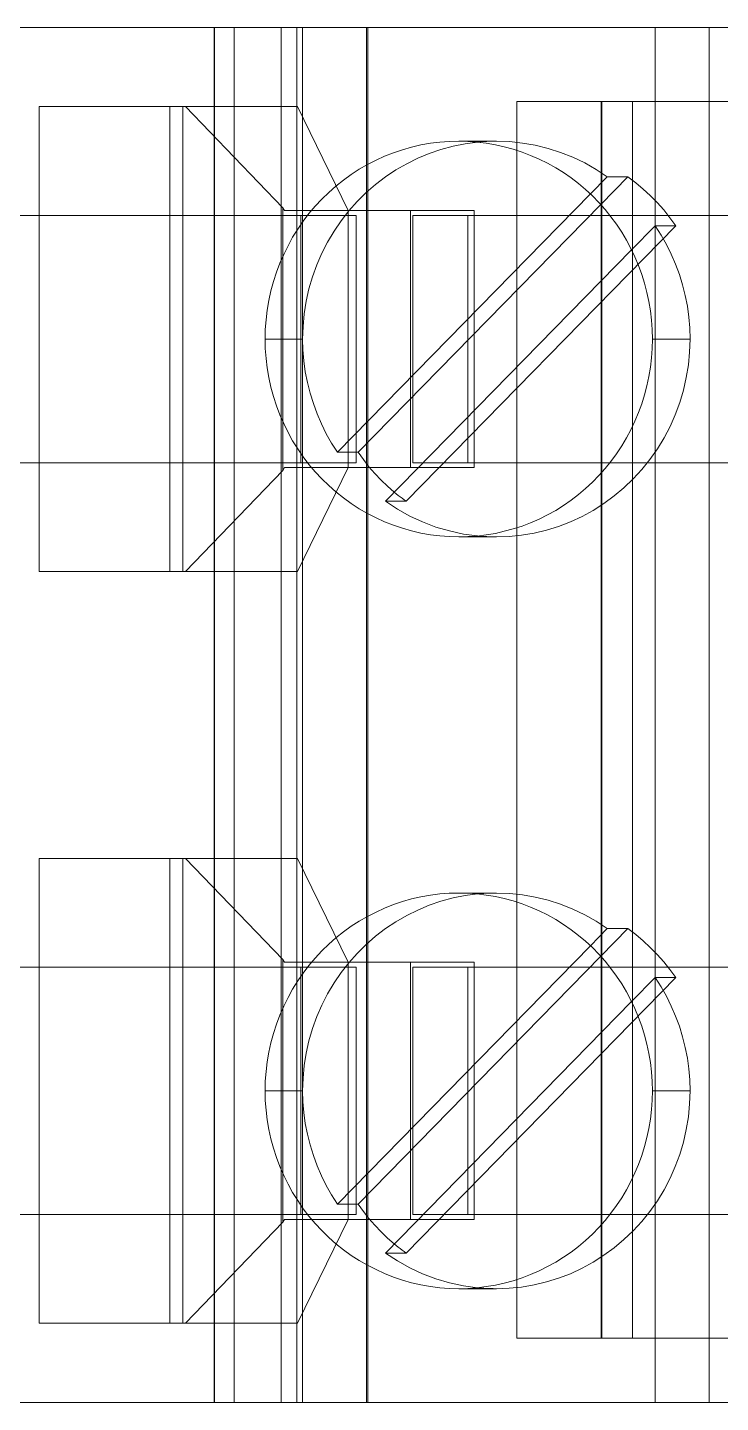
# Model space of a CAD drawing. Header units: millimetres. Extents: x 2936 to 53953, y 1541 to 47526.
# Drawn here: x 47525.57 to 47532.57, y 45499.77 to 45513.67 of the extents above; entities that cross this region are included whole.
import ezdxf

# ---------------------------------------------------------------- set-up
doc = ezdxf.new("R2010")
doc.units = ezdxf.units.MM
doc.set_wipeout_variables(frame=1)
doc.layers.add('000-PI-Oprema', color=30, linetype='Continuous', lineweight=5)

# ---------------------------------------------------------------- blocks, each defined once
blk = doc.blocks.new('2967060')
blk.add_wipeout([(-7.118, 10.618), (6.782, 10.618), (6.782, -69.382), (-7.118, -69.382)]).dxf.layer = '000-PI-Oprema'
at = {"layer": '000-PI-Oprema'}
for p, q in [((-7.118, -55.382), (-7.118, -50.382)), ((-6.368, -50.324), (-6.368, -56.47)), ((6.132, -50.324), (6.132, -56.47)), ((6.782, -55.382), (6.782, -50.382)), ((-5.218, -52.505), (-5.218, -58.374)), ((-2.718, -52.505), (-2.718, -58.374)), ((2.382, -52.505), (2.382, -58.374)), ((4.882, -52.505), (4.882, -58.374)), ((-7.118, -55.926), (-7.118, -55.382)), ((-7.118, -55.382), (-7.118, -55.382)), ((-7.118, -55.382), (6.782, -55.382)), ((6.782, -55.382), (6.782, -55.382)), ((6.782, -55.926), (6.782, -55.382)), ((-4.3, -55.601), (-4.19, -55.586)), ((-4.19, -55.586), (-4.08, -55.577)), ((-4.08, -55.577), (-3.968, -55.574)), ((-3.968, -55.953), (-3.968, -55.574)), ((-3.968, -55.574), (-3.837, -55.578)), ((-3.837, -55.578), (-3.707, -55.591)), ((-3.707, -55.591), (-3.578, -55.612)), ((3.3, -55.601), (3.41, -55.586)), ((3.41, -55.586), (3.52, -55.577)), ((3.52, -55.577), (3.632, -55.574)), ((3.632, -55.953), (3.632, -55.574)), ((3.632, -55.574), (3.763, -55.578)), ((3.763, -55.578), (3.893, -55.591)), ((3.893, -55.591), (4.022, -55.612)), ((-5.195, -55.777), (-5.113, -55.718)), ((-5.113, -55.926), (-5.113, -55.718)), ((-2.328, -58.442), (-5.113, -55.718)), ((-4.825, -55.763), (-4.724, -55.719)), ((-4.724, -55.719), (-4.621, -55.681)), ((-4.621, -55.681), (-4.515, -55.649)), ((-4.515, -55.649), (-4.408, -55.622)), ((-4.408, -55.622), (-4.3, -55.601)), ((-3.578, -55.612), (-3.45, -55.641)), ((-3.45, -55.641), (-3.326, -55.678)), ((-3.326, -55.678), (-3.203, -55.723)), ((-3.203, -55.723), (-3.084, -55.776)), ((2.405, -55.777), (2.487, -55.718)), ((2.487, -55.926), (2.487, -55.718)), ((2.487, -55.718), (5.272, -58.442)), ((2.775, -55.763), (2.876, -55.719)), ((2.876, -55.719), (2.979, -55.681)), ((2.979, -55.681), (3.085, -55.649)), ((3.085, -55.649), (3.192, -55.622)), ((3.192, -55.622), (3.3, -55.601)), ((4.022, -55.612), (4.15, -55.641)), ((4.15, -55.641), (4.274, -55.678)), ((4.274, -55.678), (4.397, -55.723)), ((4.397, -55.723), (4.516, -55.776)), ((-5.347, -55.905), (-5.273, -55.839)), ((-5.273, -55.839), (-5.195, -55.777)), ((-5.113, -55.926), (-5.02, -55.866)), ((-5.02, -55.866), (-4.924, -55.812)), ((-4.924, -55.812), (-4.825, -55.763)), ((-3.084, -55.776), (-2.969, -55.836)), ((-2.969, -55.836), (-2.857, -55.904)), ((2.253, -55.905), (2.327, -55.839)), ((2.327, -55.839), (2.405, -55.777)), ((2.487, -55.926), (2.58, -55.866)), ((2.58, -55.866), (2.676, -55.812)), ((2.676, -55.812), (2.775, -55.763)), ((4.516, -55.776), (4.631, -55.836)), ((4.631, -55.836), (4.743, -55.904)), ((-7.118, -62.382), (-7.118, -55.926)), ((-7.118, -55.926), (6.782, -55.926)), ((-5.485, -56.047), (-5.418, -55.975)), ((-5.418, -55.975), (-5.347, -55.905)), ((-4.87, -56.164), (-5.113, -55.926)), ((-4.532, -56.033), (-4.44, -56.009)), ((-4.44, -56.009), (-4.347, -55.989)), ((-4.347, -55.989), (-4.254, -55.973)), ((-4.254, -55.973), (-4.159, -55.962)), ((-4.159, -55.962), (-4.064, -55.956)), ((-4.064, -55.956), (-3.968, -55.953)), ((-3.968, -55.953), (-3.873, -55.956)), ((-3.873, -55.956), (-3.778, -55.962)), ((-3.778, -55.962), (-3.683, -55.973)), ((-3.683, -55.973), (-3.589, -55.989)), ((-3.589, -55.989), (-3.496, -56.009)), ((-3.496, -56.009), (-3.405, -56.033)), ((-2.857, -55.904), (-2.75, -55.979)), ((-2.75, -55.979), (-2.649, -56.06)), ((2.115, -56.047), (2.182, -55.975)), ((2.182, -55.975), (2.253, -55.905)), ((2.73, -56.164), (2.487, -55.926)), ((3.068, -56.033), (3.16, -56.009)), ((3.16, -56.009), (3.253, -55.989)), ((3.253, -55.989), (3.346, -55.973)), ((3.346, -55.973), (3.441, -55.962)), ((3.441, -55.962), (3.536, -55.956)), ((3.536, -55.956), (3.632, -55.953)), ((3.632, -55.953), (3.727, -55.956)), ((3.727, -55.956), (3.822, -55.962)), ((3.822, -55.962), (3.917, -55.973)), ((3.917, -55.973), (4.011, -55.989)), ((4.011, -55.989), (4.104, -56.009)), ((4.104, -56.009), (4.195, -56.033)), ((4.743, -55.904), (4.85, -55.979)), ((4.85, -55.979), (4.951, -56.06)), ((6.782, -62.382), (6.782, -55.926)), ((-6.368, -56.156), (6.132, -56.156)), ((-5.608, -56.203), (-5.549, -56.123)), ((-5.549, -56.123), (-5.485, -56.047)), ((-4.884, -56.171), (-4.799, -56.13)), ((-4.799, -56.13), (-4.711, -56.093)), ((-4.711, -56.093), (-4.622, -56.061)), ((-4.622, -56.061), (-4.532, -56.033)), ((-3.405, -56.033), (-3.314, -56.061)), ((-3.314, -56.061), (-3.225, -56.093)), ((-3.225, -56.093), (-3.138, -56.13)), ((-3.138, -56.13), (-3.052, -56.171)), ((-2.649, -56.06), (-2.554, -56.148)), ((-2.554, -56.148), (-2.464, -56.241)), ((1.992, -56.203), (2.051, -56.123)), ((2.051, -56.123), (2.115, -56.047)), ((2.716, -56.171), (2.801, -56.13)), ((2.801, -56.13), (2.889, -56.093)), ((2.889, -56.093), (2.978, -56.061)), ((2.978, -56.061), (3.068, -56.033)), ((4.195, -56.033), (4.286, -56.061)), ((4.286, -56.061), (4.375, -56.093)), ((4.375, -56.093), (4.462, -56.13)), ((4.462, -56.13), (4.548, -56.171)), ((4.951, -56.06), (5.046, -56.148)), ((5.046, -56.148), (5.136, -56.241)), ((-5.608, -56.41), (-5.608, -56.203)), ((-5.608, -56.203), (-5.329, -56.476)), ((-5.129, -56.317), (-5.05, -56.264)), ((-5.05, -56.264), (-4.968, -56.215)), ((-4.968, -56.215), (-4.884, -56.171)), ((-2.328, -58.65), (-4.87, -56.164)), ((-3.052, -56.171), (-2.969, -56.215)), ((-2.969, -56.215), (-2.887, -56.264)), ((-2.887, -56.264), (-2.808, -56.317)), ((-2.464, -56.241), (-2.382, -56.339)), ((1.992, -56.41), (1.992, -56.203)), ((2.271, -56.476), (1.992, -56.203)), ((2.471, -56.317), (2.55, -56.264)), ((2.55, -56.264), (2.632, -56.215)), ((2.632, -56.215), (2.716, -56.171)), ((5.272, -58.65), (2.73, -56.164)), ((4.548, -56.171), (4.631, -56.215)), ((4.631, -56.215), (4.713, -56.264)), ((4.713, -56.264), (4.792, -56.317)), ((5.136, -56.241), (5.218, -56.339)), ((-5.682, -56.521), (-5.608, -56.41)), ((-5.608, -56.41), (-5.435, -56.58)), ((-5.349, -56.494), (-5.279, -56.432)), ((-5.279, -56.432), (-5.205, -56.373)), ((-5.205, -56.373), (-5.129, -56.317)), ((-2.808, -56.317), (-2.731, -56.373)), ((-2.731, -56.373), (-2.658, -56.432)), ((-2.658, -56.432), (-2.588, -56.494)), ((-2.382, -56.339), (-2.306, -56.443)), ((1.918, -56.521), (1.992, -56.41)), ((1.992, -56.41), (2.165, -56.58)), ((2.251, -56.494), (2.321, -56.432)), ((2.321, -56.432), (2.395, -56.373)), ((2.395, -56.373), (2.471, -56.317)), ((4.792, -56.317), (4.869, -56.373)), ((4.869, -56.373), (4.942, -56.432)), ((4.942, -56.432), (5.012, -56.494)), ((5.218, -56.339), (5.294, -56.443)), ((6.132, -56.466), (-6.368, -56.466)), ((6.132, -56.47), (-6.368, -56.47)), ((-6.368, -56.47), (-6.368, -57.324)), ((-5.748, -56.637), (-5.682, -56.521)), ((-5.48, -56.629), (-5.416, -56.56)), ((-5.416, -56.56), (-5.349, -56.494)), ((-5.329, -56.476), (-2.823, -58.926)), ((-2.588, -56.494), (-2.52, -56.56)), ((-2.52, -56.56), (-2.457, -56.629)), ((-2.306, -56.443), (-2.236, -56.552)), ((-2.236, -56.552), (-2.175, -56.665)), ((1.852, -56.637), (1.918, -56.521)), ((2.12, -56.629), (2.184, -56.56)), ((2.184, -56.56), (2.251, -56.494)), ((4.777, -58.926), (2.271, -56.476)), ((5.012, -56.494), (5.08, -56.56)), ((5.08, -56.56), (5.143, -56.629)), ((5.294, -56.443), (5.364, -56.552)), ((5.364, -56.552), (5.425, -56.665)), ((6.132, -56.47), (6.132, -57.324)), ((-5.806, -56.758), (-5.748, -56.637)), ((-5.597, -56.775), (-5.54, -56.7)), ((-5.54, -56.7), (-5.48, -56.629)), ((-5.435, -56.58), (-2.823, -59.134)), ((-2.457, -56.629), (-2.396, -56.7)), ((-2.396, -56.7), (-2.339, -56.775)), ((-2.175, -56.665), (-2.12, -56.782)), ((1.794, -56.758), (1.852, -56.637)), ((2.003, -56.775), (2.06, -56.7)), ((2.06, -56.7), (2.12, -56.629)), ((2.165, -56.58), (4.777, -59.134)), ((5.143, -56.629), (5.204, -56.7)), ((5.204, -56.7), (5.261, -56.775)), ((5.425, -56.665), (5.48, -56.782)), ((-5.855, -56.882), (-5.806, -56.758)), ((-5.651, -56.852), (-5.597, -56.775)), ((-2.339, -56.775), (-2.286, -56.852)), ((-2.12, -56.782), (-2.074, -56.903)), ((1.745, -56.882), (1.794, -56.758)), ((1.949, -56.852), (2.003, -56.775)), ((5.261, -56.775), (5.314, -56.852)), ((5.48, -56.782), (5.526, -56.903)), ((-5.896, -57.008), (-5.855, -56.882)), ((-5.746, -57.013), (-5.7, -56.931)), ((-5.7, -56.931), (-5.651, -56.852)), ((-2.286, -56.852), (-2.236, -56.931)), ((-2.236, -56.931), (-2.191, -57.013)), ((-2.074, -56.903), (-2.036, -57.025)), ((1.704, -57.008), (1.745, -56.882)), ((1.854, -57.013), (1.9, -56.931)), ((1.9, -56.931), (1.949, -56.852)), ((5.314, -56.852), (5.364, -56.931)), ((5.364, -56.931), (5.409, -57.013)), ((5.526, -56.903), (5.564, -57.025)), ((-5.927, -57.137), (-5.896, -57.008)), ((-5.825, -57.184), (-5.788, -57.097)), ((-5.788, -57.097), (-5.746, -57.013)), ((-2.191, -57.013), (-2.149, -57.097)), ((-2.149, -57.097), (-2.111, -57.184)), ((-2.036, -57.025), (-2.007, -57.149)), ((1.673, -57.137), (1.704, -57.008)), ((1.775, -57.184), (1.812, -57.097)), ((1.812, -57.097), (1.854, -57.013)), ((5.409, -57.013), (5.451, -57.097)), ((5.451, -57.097), (5.489, -57.184)), ((5.564, -57.025), (5.593, -57.149)), ((-5.964, -57.398), (-5.95, -57.267)), ((-5.95, -57.267), (-5.927, -57.137)), ((-5.859, -57.271), (-5.825, -57.184)), ((-2.111, -57.184), (-2.078, -57.271)), ((-2.007, -57.149), (-1.985, -57.275)), ((1.636, -57.398), (1.65, -57.267)), ((1.65, -57.267), (1.673, -57.137)), ((1.741, -57.271), (1.775, -57.184)), ((5.489, -57.184), (5.522, -57.271)), ((5.593, -57.149), (5.615, -57.275)), ((6.132, -57.324), (-6.368, -57.324)), ((-5.968, -57.53), (-5.964, -57.398)), ((-5.912, -57.45), (-5.888, -57.36)), ((-5.888, -57.36), (-5.859, -57.271)), ((-2.078, -57.271), (-2.049, -57.36)), ((-2.049, -57.36), (-2.025, -57.45)), ((-1.985, -57.275), (-1.973, -57.402)), ((-1.973, -57.402), (-1.968, -57.53)), ((1.632, -57.53), (1.636, -57.398)), ((1.688, -57.45), (1.712, -57.36)), ((1.712, -57.36), (1.741, -57.271)), ((5.522, -57.271), (5.551, -57.36)), ((5.551, -57.36), (5.575, -57.45)), ((5.615, -57.275), (5.627, -57.402)), ((5.627, -57.402), (5.632, -57.53)), ((-5.968, -57.562), (-5.968, -57.53)), ((-5.968, -57.578), (-5.968, -57.53)), ((-5.948, -57.632), (-5.932, -57.54)), ((-5.932, -57.54), (-5.912, -57.45)), ((-2.025, -57.45), (-2.004, -57.54)), ((-2.004, -57.54), (-1.989, -57.632)), ((-1.968, -57.53), (-1.969, -57.562)), ((-1.968, -57.578), (-1.968, -57.53)), ((1.632, -57.562), (1.632, -57.53)), ((1.632, -57.578), (1.632, -57.53)), ((1.652, -57.632), (1.668, -57.54)), ((1.668, -57.54), (1.688, -57.45)), ((5.575, -57.45), (5.596, -57.54)), ((5.596, -57.54), (5.611, -57.632)), ((5.632, -57.53), (5.631, -57.562)), ((5.632, -57.578), (5.632, -57.53)), ((-5.967, -57.593), (-5.968, -57.562)), ((-5.968, -57.625), (-5.968, -57.578)), ((-5.968, -57.672), (-5.968, -57.625)), ((-5.968, -57.72), (-5.968, -57.672)), ((-5.966, -57.625), (-5.967, -57.593)), ((-5.964, -57.657), (-5.966, -57.625)), ((-5.962, -57.688), (-5.964, -57.657)), ((-5.959, -57.724), (-5.948, -57.632)), ((-1.989, -57.632), (-1.977, -57.724)), ((-1.973, -57.657), (-1.975, -57.688)), ((-1.971, -57.625), (-1.973, -57.657)), ((-1.969, -57.593), (-1.971, -57.625)), ((-1.969, -57.562), (-1.969, -57.593)), ((-1.968, -57.625), (-1.968, -57.578)), ((-1.968, -57.672), (-1.968, -57.625)), ((-1.968, -57.72), (-1.968, -57.672)), ((1.633, -57.593), (1.632, -57.562)), ((1.632, -57.625), (1.632, -57.578)), ((1.632, -57.672), (1.632, -57.625)), ((1.632, -57.72), (1.632, -57.672)), ((1.634, -57.625), (1.633, -57.593)), ((1.636, -57.657), (1.634, -57.625)), ((1.638, -57.688), (1.636, -57.657)), ((1.641, -57.724), (1.652, -57.632)), ((5.611, -57.632), (5.623, -57.724)), ((5.627, -57.657), (5.625, -57.688)), ((5.629, -57.625), (5.627, -57.657)), ((5.631, -57.593), (5.629, -57.625)), ((5.631, -57.562), (5.631, -57.593)), ((5.632, -57.625), (5.632, -57.578)), ((5.632, -57.672), (5.632, -57.625)), ((5.632, -57.72), (5.632, -57.672)), ((-5.968, -57.767), (-5.968, -57.72)), ((-5.968, -57.815), (-5.968, -57.767)), ((-5.968, -57.862), (-5.968, -57.815)), ((-5.968, -57.91), (-5.966, -57.817)), ((-5.966, -57.817), (-5.959, -57.724)), ((-5.959, -57.72), (-5.962, -57.688)), ((-5.942, -57.845), (-5.959, -57.72)), ((-2.668, -57.754), (-5.268, -57.754)), ((-5.268, -57.754), (-5.268, -58.398)), ((-2.718, -57.817), (-5.218, -57.817)), ((-2.668, -58.398), (-2.668, -57.754)), ((-1.978, -57.72), (-1.997, -57.863)), ((-1.975, -57.688), (-1.978, -57.72)), ((-1.977, -57.724), (-1.971, -57.817)), ((-1.971, -57.817), (-1.968, -57.91)), ((-1.968, -57.767), (-1.968, -57.72)), ((-1.968, -57.815), (-1.968, -57.767)), ((-1.968, -57.862), (-1.968, -57.815)), ((1.632, -57.767), (1.632, -57.72)), ((1.632, -57.815), (1.632, -57.767)), ((1.632, -57.862), (1.632, -57.815)), ((1.632, -57.91), (1.634, -57.817)), ((1.634, -57.817), (1.641, -57.724)), ((1.641, -57.72), (1.638, -57.688)), ((1.658, -57.845), (1.641, -57.72)), ((4.932, -57.754), (2.332, -57.754)), ((2.332, -57.754), (2.332, -58.398)), ((4.882, -57.817), (2.382, -57.817)), ((4.932, -58.398), (4.932, -57.754)), ((5.622, -57.72), (5.603, -57.863)), ((5.625, -57.688), (5.622, -57.72)), ((5.623, -57.724), (5.629, -57.817)), ((5.629, -57.817), (5.632, -57.91)), ((5.632, -57.767), (5.632, -57.72)), ((5.632, -57.815), (5.632, -57.767)), ((5.632, -57.862), (5.632, -57.815)), ((-5.968, -57.91), (-5.968, -57.862)), ((-5.966, -58.006), (-5.968, -57.91)), ((-5.918, -57.968), (-5.942, -57.845)), ((-1.997, -57.863), (-2.028, -58.003)), ((-1.968, -57.91), (-1.971, -58.006)), ((-1.968, -57.91), (-1.968, -57.862)), ((1.632, -57.91), (1.632, -57.862)), ((1.634, -58.006), (1.632, -57.91)), ((1.682, -57.968), (1.658, -57.845)), ((5.603, -57.863), (5.572, -58.003)), ((5.632, -57.91), (5.629, -58.006)), ((5.632, -57.91), (5.632, -57.862)), ((-5.959, -58.102), (-5.966, -58.006)), ((-5.947, -58.197), (-5.959, -58.102)), ((-5.885, -58.09), (-5.918, -57.968)), ((-5.844, -58.208), (-5.885, -58.09)), ((-2.028, -58.003), (-2.068, -58.141)), ((-1.978, -58.102), (-1.99, -58.197)), ((-1.971, -58.006), (-1.978, -58.102)), ((1.641, -58.102), (1.634, -58.006)), ((1.653, -58.197), (1.641, -58.102)), ((1.715, -58.09), (1.682, -57.968)), ((1.756, -58.208), (1.715, -58.09)), ((5.572, -58.003), (5.532, -58.141)), ((5.622, -58.102), (5.61, -58.197)), ((5.629, -58.006), (5.622, -58.102)), ((-5.93, -58.292), (-5.947, -58.197)), ((-5.796, -58.324), (-5.844, -58.208)), ((-2.068, -58.141), (-2.119, -58.275)), ((-1.99, -58.197), (-2.007, -58.292)), ((1.67, -58.292), (1.653, -58.197)), ((1.804, -58.324), (1.756, -58.208)), ((5.532, -58.141), (5.481, -58.275)), ((5.61, -58.197), (5.593, -58.292)), ((-5.908, -58.386), (-5.93, -58.292)), ((-5.741, -58.436), (-5.796, -58.324)), ((-5.218, -58.374), (-2.718, -58.374)), ((-2.119, -58.275), (-2.179, -58.405)), ((-2.007, -58.292), (-2.029, -58.386)), ((1.692, -58.386), (1.67, -58.292)), ((1.859, -58.436), (1.804, -58.324)), ((2.382, -58.374), (4.882, -58.374)), ((5.481, -58.275), (5.421, -58.405)), ((5.593, -58.292), (5.571, -58.386)), ((-5.882, -58.479), (-5.908, -58.386)), ((-5.851, -58.57), (-5.882, -58.479)), ((-5.678, -58.545), (-5.741, -58.436)), ((-5.268, -59.67), (-5.268, -58.398)), ((-2.668, -58.398), (-5.268, -58.398)), ((-2.668, -58.398), (-2.668, -59.67)), ((-2.373, -58.502), (-2.388, -58.522)), ((-2.358, -58.482), (-2.373, -58.502)), ((-2.343, -58.462), (-2.358, -58.482)), ((-2.328, -58.442), (-2.343, -58.462)), ((-2.328, -58.65), (-2.328, -58.442)), ((-2.179, -58.405), (-2.249, -58.53)), ((-2.055, -58.479), (-2.086, -58.57)), ((-2.029, -58.386), (-2.055, -58.479)), ((1.718, -58.479), (1.692, -58.386)), ((1.749, -58.57), (1.718, -58.479)), ((1.922, -58.545), (1.859, -58.436)), ((4.932, -58.398), (2.332, -58.398)), ((2.332, -59.67), (2.332, -58.398)), ((4.932, -58.398), (4.932, -59.67)), ((5.227, -58.502), (5.212, -58.522)), ((5.242, -58.482), (5.227, -58.502)), ((5.257, -58.462), (5.242, -58.482)), ((5.272, -58.442), (5.257, -58.462)), ((5.272, -58.65), (5.272, -58.442)), ((5.421, -58.405), (5.351, -58.53)), ((5.545, -58.479), (5.514, -58.57)), ((5.571, -58.386), (5.545, -58.479)), ((-5.816, -58.659), (-5.851, -58.57)), ((-5.608, -58.65), (-5.678, -58.545)), ((-5.531, -58.751), (-5.608, -58.65)), ((-2.48, -58.629), (-2.543, -58.695)), ((-2.42, -58.561), (-2.48, -58.629)), ((-2.404, -58.541), (-2.42, -58.561)), ((-2.388, -58.522), (-2.404, -58.541)), ((-2.249, -58.53), (-2.328, -58.65)), ((-2.086, -58.57), (-2.121, -58.659)), ((1.784, -58.659), (1.749, -58.57)), ((1.992, -58.65), (1.922, -58.545)), ((2.069, -58.751), (1.992, -58.65)), ((5.12, -58.629), (5.057, -58.695)), ((5.18, -58.561), (5.12, -58.629)), ((5.196, -58.541), (5.18, -58.561)), ((5.212, -58.522), (5.196, -58.541)), ((5.351, -58.53), (5.272, -58.65)), ((5.514, -58.57), (5.479, -58.659)), ((-5.776, -58.746), (-5.816, -58.659)), ((-5.732, -58.832), (-5.776, -58.746)), ((-5.448, -58.847), (-5.531, -58.751)), ((-2.609, -58.758), (-2.678, -58.817)), ((-2.543, -58.695), (-2.609, -58.758)), ((-2.161, -58.746), (-2.205, -58.832)), ((-2.121, -58.659), (-2.161, -58.746)), ((1.824, -58.746), (1.784, -58.659)), ((1.868, -58.832), (1.824, -58.746)), ((2.152, -58.847), (2.069, -58.751)), ((4.991, -58.758), (4.922, -58.817)), ((5.057, -58.695), (4.991, -58.758)), ((5.439, -58.746), (5.395, -58.832)), ((5.479, -58.659), (5.439, -58.746)), ((-7.118, -58.829), (6.782, -58.829)), ((-7.118, -58.841), (6.782, -58.841)), ((-5.684, -58.915), (-5.732, -58.832)), ((-5.632, -58.996), (-5.684, -58.915)), ((-5.358, -58.937), (-5.448, -58.847)), ((-2.75, -58.873), (-2.823, -58.926)), ((-2.823, -59.134), (-2.823, -58.926)), ((-2.678, -58.817), (-2.75, -58.873)), ((-2.253, -58.915), (-2.305, -58.996)), ((-2.205, -58.832), (-2.253, -58.915)), ((1.916, -58.915), (1.868, -58.832)), ((1.968, -58.996), (1.916, -58.915)), ((2.242, -58.937), (2.152, -58.847)), ((4.85, -58.873), (4.777, -58.926)), ((4.777, -59.134), (4.777, -58.926)), ((4.922, -58.817), (4.85, -58.873)), ((5.347, -58.915), (5.295, -58.996)), ((5.395, -58.832), (5.347, -58.915)), ((-5.268, -59.026), (-6.318, -59.54)), ((-5.575, -59.075), (-5.632, -58.996)), ((-5.514, -59.151), (-5.575, -59.075)), ((-5.263, -59.021), (-5.358, -58.937)), ((-5.268, -59.026), (-2.668, -59.026)), ((-5.163, -59.099), (-5.263, -59.021)), ((-5.218, -58.948), (-5.218, -59.505)), ((-2.718, -58.948), (-5.218, -58.948)), ((-2.718, -58.948), (-2.718, -59.505)), ((-1.618, -59.54), (-2.668, -59.026)), ((-2.362, -59.075), (-2.422, -59.151)), ((-2.305, -58.996), (-2.362, -59.075)), ((2.332, -59.026), (1.282, -59.54)), ((2.025, -59.075), (1.968, -58.996)), ((2.086, -59.151), (2.025, -59.075)), ((2.337, -59.021), (2.242, -58.937)), ((2.332, -59.026), (4.932, -59.026)), ((2.437, -59.099), (2.337, -59.021)), ((2.382, -58.948), (4.882, -58.948)), ((2.382, -58.948), (2.382, -59.505)), ((4.882, -59.505), (4.882, -58.948)), ((5.982, -59.54), (4.932, -59.026)), ((5.238, -59.075), (5.178, -59.151)), ((5.295, -58.996), (5.238, -59.075)), ((-5.45, -59.224), (-5.514, -59.151)), ((-5.059, -59.17), (-5.163, -59.099)), ((-4.949, -59.235), (-5.059, -59.17)), ((-2.916, -59.194), (-3.011, -59.248)), ((-2.823, -59.134), (-2.916, -59.194)), ((-2.422, -59.151), (-2.487, -59.224)), ((2.15, -59.224), (2.086, -59.151)), ((2.541, -59.17), (2.437, -59.099)), ((2.651, -59.235), (2.541, -59.17)), ((4.684, -59.194), (4.589, -59.248)), ((4.777, -59.134), (4.684, -59.194)), ((5.178, -59.151), (5.113, -59.224)), ((-5.382, -59.294), (-5.45, -59.224)), ((-5.311, -59.36), (-5.382, -59.294)), ((-4.836, -59.293), (-4.949, -59.235)), ((-4.719, -59.344), (-4.836, -59.293)), ((-4.598, -59.387), (-4.719, -59.344)), ((-3.211, -59.341), (-3.315, -59.379)), ((-3.11, -59.297), (-3.211, -59.341)), ((-3.011, -59.248), (-3.11, -59.297)), ((-2.555, -59.294), (-2.626, -59.36)), ((-2.487, -59.224), (-2.555, -59.294)), ((2.218, -59.294), (2.15, -59.224)), ((2.289, -59.36), (2.218, -59.294)), ((2.764, -59.293), (2.651, -59.235)), ((2.881, -59.344), (2.764, -59.293)), ((3.002, -59.387), (2.881, -59.344)), ((4.389, -59.341), (4.285, -59.379)), ((4.49, -59.297), (4.389, -59.341)), ((4.589, -59.248), (4.49, -59.297)), ((5.045, -59.294), (4.974, -59.36)), ((5.113, -59.224), (5.045, -59.294)), ((-7.118, -59.488), (6.782, -59.488)), ((-5.236, -59.423), (-5.311, -59.36)), ((-5.159, -59.481), (-5.236, -59.423)), ((-5.079, -59.537), (-5.159, -59.481)), ((-4.475, -59.423), (-4.598, -59.387)), ((-4.35, -59.451), (-4.475, -59.423)), ((-4.223, -59.471), (-4.35, -59.451)), ((-4.096, -59.483), (-4.223, -59.471)), ((-3.968, -59.487), (-4.096, -59.483)), ((-3.858, -59.484), (-3.968, -59.487)), ((-3.968, -59.866), (-3.968, -59.487)), ((-3.748, -59.475), (-3.858, -59.484)), ((-3.638, -59.46), (-3.748, -59.475)), ((-3.529, -59.439), (-3.638, -59.46)), ((-3.421, -59.412), (-3.529, -59.439)), ((-3.315, -59.379), (-3.421, -59.412)), ((-2.777, -59.481), (-2.858, -59.537)), ((-2.7, -59.423), (-2.777, -59.481)), ((-2.626, -59.36), (-2.7, -59.423)), ((2.364, -59.423), (2.289, -59.36)), ((2.441, -59.481), (2.364, -59.423)), ((2.521, -59.537), (2.441, -59.481)), ((3.125, -59.423), (3.002, -59.387)), ((3.25, -59.451), (3.125, -59.423)), ((3.377, -59.471), (3.25, -59.451)), ((3.504, -59.483), (3.377, -59.471)), ((3.632, -59.487), (3.504, -59.483)), ((3.742, -59.484), (3.632, -59.487)), ((3.632, -59.866), (3.632, -59.487)), ((3.852, -59.475), (3.742, -59.484)), ((3.962, -59.46), (3.852, -59.475)), ((4.071, -59.439), (3.962, -59.46)), ((4.179, -59.412), (4.071, -59.439)), ((4.285, -59.379), (4.179, -59.412)), ((4.823, -59.481), (4.742, -59.537)), ((4.9, -59.423), (4.823, -59.481)), ((4.974, -59.36), (4.9, -59.423)), ((6.782, -59.547), (-7.118, -59.547)), ((-6.318, -59.54), (-6.318, -60.672)), ((-5.218, -59.505), (-2.718, -59.505)), ((-5.218, -65.374), (-5.218, -59.505)), ((-4.997, -59.588), (-5.079, -59.537)), ((-4.911, -59.635), (-4.997, -59.588)), ((-2.94, -59.588), (-3.025, -59.635)), ((-2.858, -59.537), (-2.94, -59.588)), ((-2.718, -65.374), (-2.718, -59.505)), ((-1.618, -59.54), (-1.618, -60.672)), ((1.282, -59.54), (1.282, -60.672)), ((2.382, -65.374), (2.382, -59.505)), ((2.382, -59.505), (4.882, -59.505)), ((2.603, -59.588), (2.521, -59.537)), ((2.689, -59.635), (2.603, -59.588)), ((4.66, -59.588), (4.575, -59.635)), ((4.742, -59.537), (4.66, -59.588)), ((4.882, -65.374), (4.882, -59.505)), ((5.982, -59.54), (5.982, -60.672)), ((-7.118, -59.704), (6.782, -59.704)), ((-5.296, -59.686), (-6.318, -60.672)), ((-5.268, -59.67), (-5.296, -59.686)), ((-5.296, -59.686), (-2.641, -59.686)), ((-4.824, -59.678), (-4.911, -59.635)), ((-4.734, -59.717), (-4.824, -59.678)), ((-4.643, -59.752), (-4.734, -59.717)), ((-4.549, -59.782), (-4.643, -59.752)), ((-3.294, -59.752), (-3.388, -59.782)), ((-3.202, -59.717), (-3.294, -59.752)), ((-3.113, -59.678), (-3.202, -59.717)), ((-3.025, -59.635), (-3.113, -59.678)), ((-2.641, -59.686), (-2.668, -59.67)), ((-1.618, -60.672), (-2.641, -59.686)), ((2.304, -59.686), (1.282, -60.672)), ((2.332, -59.67), (2.304, -59.686)), ((2.304, -59.686), (4.959, -59.686)), ((2.776, -59.678), (2.689, -59.635)), ((2.866, -59.717), (2.776, -59.678)), ((2.957, -59.752), (2.866, -59.717)), ((3.051, -59.782), (2.957, -59.752)), ((4.306, -59.752), (4.212, -59.782)), ((4.398, -59.717), (4.306, -59.752)), ((4.487, -59.678), (4.398, -59.717)), ((4.575, -59.635), (4.487, -59.678)), ((4.959, -59.686), (4.932, -59.67)), ((5.982, -60.672), (4.959, -59.686)), ((-4.454, -59.808), (-4.549, -59.782)), ((-4.358, -59.829), (-4.454, -59.808)), ((-4.261, -59.845), (-4.358, -59.829)), ((-4.164, -59.857), (-4.261, -59.845)), ((-4.066, -59.864), (-4.164, -59.857)), ((-3.968, -59.866), (-4.066, -59.864)), ((-3.871, -59.864), (-3.968, -59.866)), ((-3.773, -59.857), (-3.871, -59.864)), ((-3.676, -59.845), (-3.773, -59.857)), ((-3.579, -59.829), (-3.676, -59.845)), ((-3.483, -59.808), (-3.579, -59.829)), ((-3.388, -59.782), (-3.483, -59.808)), ((3.146, -59.808), (3.051, -59.782)), ((3.242, -59.829), (3.146, -59.808)), ((3.339, -59.845), (3.242, -59.829)), ((3.436, -59.857), (3.339, -59.845)), ((3.534, -59.864), (3.436, -59.857)), ((3.632, -59.866), (3.534, -59.864)), ((3.729, -59.864), (3.632, -59.866)), ((3.827, -59.857), (3.729, -59.864)), ((3.924, -59.845), (3.827, -59.857)), ((4.021, -59.829), (3.924, -59.845)), ((4.117, -59.808), (4.021, -59.829)), ((4.212, -59.782), (4.117, -59.808)), ((-7.118, -60.178), (6.782, -60.178)), ((-7.118, -60.377), (6.782, -60.377)), ((6.782, -60.382), (-7.118, -60.382)), ((-6.318, -60.699), (-6.318, -60.672)), ((-6.318, -62.15), (-6.318, -60.699)), ((-6.318, -60.699), (-1.618, -60.699)), ((-1.618, -60.699), (-1.618, -60.672)), ((-1.618, -62.15), (-1.618, -60.699)), ((1.282, -60.699), (1.282, -60.672)), ((1.282, -62.15), (1.282, -60.699)), ((1.282, -60.699), (5.982, -60.699)), ((5.982, -60.699), (5.982, -60.672)), ((5.982, -62.15), (5.982, -60.699)), ((-1.618, -60.828), (-6.318, -60.828)), ((5.982, -60.828), (1.282, -60.828)), ((-1.618, -62.15), (-6.318, -62.15)), ((5.982, -62.15), (1.282, -62.15))]:
    blk.add_line(p, q, dxfattribs=at)
blk = doc.blocks.new('*U184')
at = {"layer": '000-PI-Oprema', "rotation": 90}
blk.add_blockref('2967060', (-29.382, 0.168), dxfattribs=at)
blk = doc.blocks.new('*U185')
at = {"layer": '000-PI-Oprema', "color": 0, "linetype": 'ByBlock', "lineweight": -2, "transparency": 16777216}
blk.add_blockref('*U184', (0, 831.9), dxfattribs=at)

msp = doc.modelspace()

# ---------------------------------------------------------------- block references
at = {"layer": '000-PI-Oprema', "linetype": 'ByBlock', "lineweight": -2, "rotation": 180}
msp.add_blockref('*U185', (47558.456, 46338.618), dxfattribs=at)

doc.saveas('drawing.dxf')
